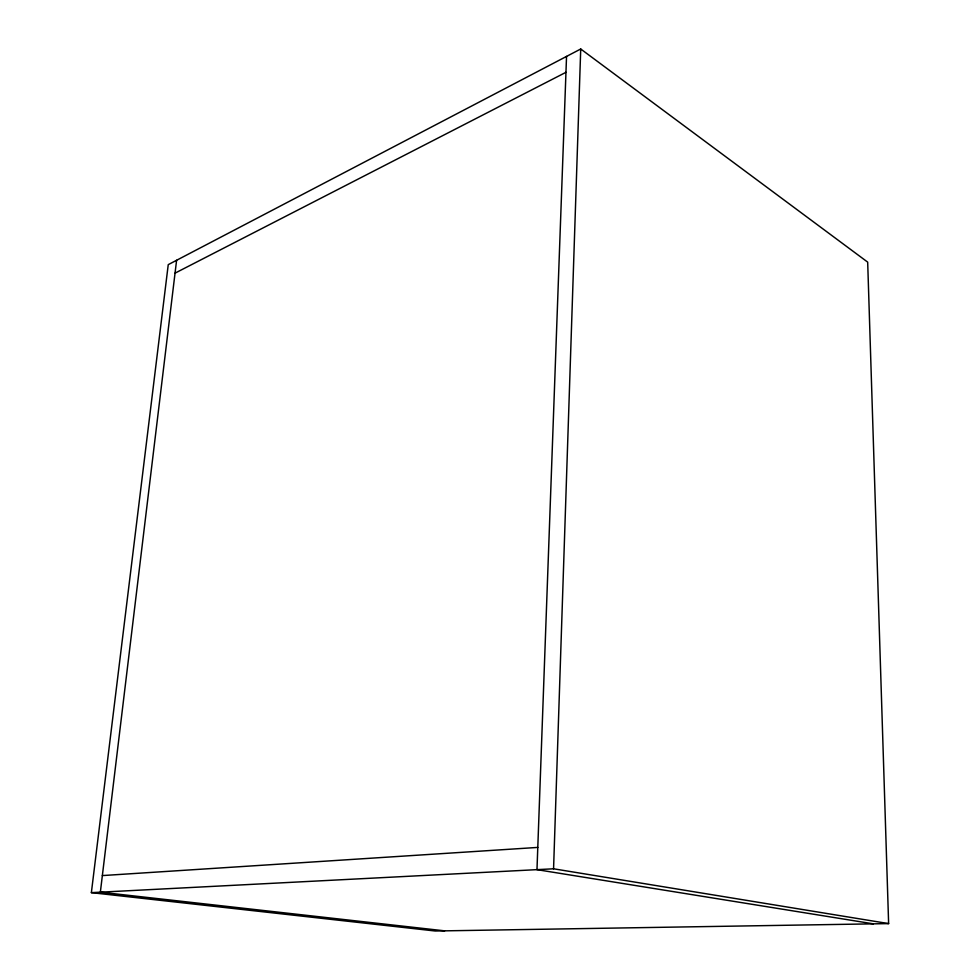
<?xml version="1.0" encoding="UTF-8"?>
<svg xmlns="http://www.w3.org/2000/svg" width="980" height="980" viewBox="0 0 980 980"><rect width="100%" height="100%" fill="white"/><g stroke="black" fill="none" stroke-linecap="round" stroke-linejoin="round"><path stroke-width="1.47" d="M888.627 923.601L553.565 868.795L580.724 49L168.242 264.649L91.373 892.645L435.23 931L888.627 923.601L867.68 262.125L580.724 49M566.538 56.411L536.979 869.652L873.339 923.846M176.596 260.276L100.352 892.18L444.614 930.841M175.053 273.138L565.962 72.312M102.361 875.581L537.787 847.418M91.373 892.645L553.565 868.795"/></g></svg>
